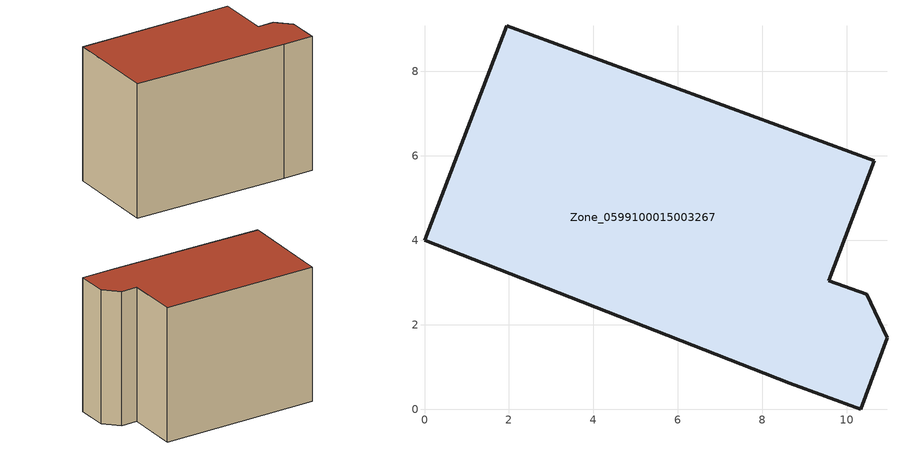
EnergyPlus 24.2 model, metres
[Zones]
Zone_0599100015003267
 floor ground (C_G): 0,3.99 1.95,9.07 10.65,5.88 9.57,3.04 10.47,2.72 10.95,1.69 10.33,0 8.64,0.62 z0.78
 wall outside (C_F): 1.95,9.07 0,3.99 8.64,0.62 10.33,0 10.95,1.69 10.47,2.72 9.57,3.04 10.65,5.88 1.95,9.07 z0.78:8.75
 roof outside (C_R): 10.95,1.69 10.47,2.72 9.57,3.04 10.65,5.88 1.95,9.07 0,3.99 8.64,0.62 10.33,0 z8.75
[BUILDING]
Pand.0599100015003267: North Axis=0; Terrain=City; Loads Convergence Tolerance Value=0.04; Temperature Convergence Tolerance Value=0.4; Solar Distribution=FullExterior; Maximum Number of Warmup Days=25; Minimum Number of Warmup Days=1
[Site:Location]
Rotterdam.The.Hague.AP_ZH_NLD Design_Conditions: Latitude=51.96; Longitude=4.45; Time Zone=1; Elevation=-4.5
[SITE:GROUNDTEMPERATURE:BUILDINGSURFACE]
18, 18, 18, 18, 18, 18, 18, 18, 18, 18, 18, 18
[MATERIAL] Thermal Absorptance=0.9; Solar Absorptance=0.7; Visible Absorptance=0.7
Name | Roughness | Thickness | Conductivity | Density | Specific Heat
G.TI.1965-1974 | MediumSmooth | 0.15 | 0.882353 | 540 | 1210
F.TI.1965-1974 | Rough | 0.3 | 0.697674 | 1920 | 840
R.TI.1965-1974 | MediumRough | 0.2 | 0.232558 | 1500 | 1000
[CONSTRUCTION]
C_G: G.TI.1965-1974
C_F: F.TI.1965-1974
C_R: R.TI.1965-1974
[ZONE]
Zone_0599100015003267: Type=1; Multiplier=1; Ceiling Height=Autocalculate; Volume=Autocalculate; Floor Area=autocalculate; Part of Total Floor Area=Yes
[ZONEINFILTRATION:DESIGNFLOWRATE]
Infil_Zone_0599100015003267: Zone or ZoneList or Space or SpaceList=Zone_0599100015003267; Schedule=AlwaysOn; Design Flow Rate Calculation Method=Flow/Area; Flow Rate per Floor Area=0.003; Constant Term Coefficient=1; Temperature Term Coefficient=0; Velocity Term Coefficient=0; Velocity Squared Term Coefficient=0
[HVACTEMPLATE:ZONE:IDEALLOADSAIRSYSTEM]
Zone_0599100015003267: Maximum Heating Supply Air Temperature=50; Minimum Cooling Supply Air Temperature=13; Maximum Heating Supply Air Humidity Ratio=0.0156; Minimum Cooling Supply Air Humidity Ratio=0.0077; Heating Limit=NoLimit; Cooling Limit=NoLimit; Dehumidification Control Type=ConstantSensibleHeatRatio; Cooling Sensible Heat Ratio=0.7; Dehumidification Setpoint=60; Humidification Control Type=None; Humidification Setpoint=30; Outdoor Air Method=None; Outdoor Air Flow Rate per Person=0.00944; Outdoor Air Flow Rate per Zone Floor Area=0; Outdoor Air Flow Rate per Zone=0; Demand Controlled Ventilation Type=None; Outdoor Air Economizer Type=NoEconomizer; Heat Recovery Type=None; Sensible Heat Recovery Effectiveness=0.7; Latent Heat Recovery Effectiveness=0.65
[ZONECONTROL:THERMOSTAT]
ThermostatControl_Zone_0599100015003267: Zone or ZoneList=Zone_0599100015003267; Control Type Schedule=DualSetpointControlType; Control 1=Thermostat_Zone_0599100015003267; Temperature Difference Between Cutout And Setpoint=0
[THERMOSTATSETPOINT:DUALSETPOINT]
Thermostat_Zone_0599100015003267: Heating Setpoint Temperature Schedule=HeatingSetpoint_Zone_0599100015003267; Cooling Setpoint Temperature Schedule=CoolingSetpoint_Zone_0599100015003267
[SCHEDULE:COMPACT]
HeatingSetpoint_Zone_0599100015003267: Through: 12/31, For: AllDays, Until: 24:00, 21
CoolingSetpoint_Zone_0599100015003267: Through: 12/31, For: AllDays, Until: 24:00, 24
DualSetpointControlType: Through: 12/31, For: AllDays, Until: 24:00, 4
AlwaysOn: Through: 12/31, For: AllDays, Until: 24:00, 1
